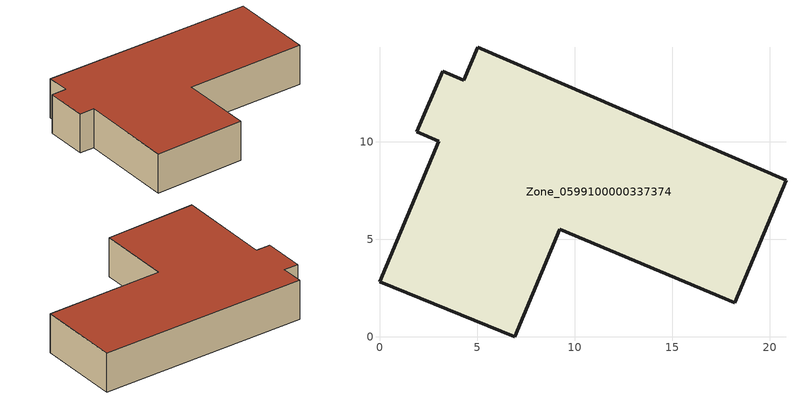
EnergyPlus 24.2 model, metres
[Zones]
Zone_0599100000337374
 floor ground (C_G): 3.03,10.03 1.92,10.5 3.23,13.61 4.33,13.15 5.04,14.84 20.84,8.01 18.2,1.74 9.23,5.5 6.94,0 0,2.81 z0
 wall outside (C_F): 4.33,13.15 3.23,13.61 1.92,10.5 3.03,10.03 0,2.81 6.94,0 9.23,5.5 18.2,1.74 20.84,8.01 5.04,14.84 4.33,13.15 z0:3.28
 roof outside (C_R): 18.2,1.74 20.84,8.01 5.04,14.84 4.33,13.15 3.23,13.61 1.92,10.5 3.03,10.03 0,2.81 6.94,0 9.23,5.5 z3.28
[BUILDING]
Pand.0599100000337374: North Axis=0; Terrain=City; Loads Convergence Tolerance Value=0.04; Temperature Convergence Tolerance Value=0.4; Solar Distribution=FullExterior; Maximum Number of Warmup Days=25; Minimum Number of Warmup Days=1
[Site:Location]
Rotterdam.The.Hague.AP_ZH_NLD Design_Conditions: Latitude=51.96; Longitude=4.45; Time Zone=1; Elevation=-4.5
[SITE:GROUNDTEMPERATURE:BUILDINGSURFACE]
18, 18, 18, 18, 18, 18, 18, 18, 18, 18, 18, 18
[MATERIAL] Thermal Absorptance=0.9; Solar Absorptance=0.7; Visible Absorptance=0.7
Name | Roughness | Thickness | Conductivity | Density | Specific Heat
G.TI.1975-1991 | MediumSmooth | 0.15 | 0.288461 | 540 | 1210
F.TI.1975-1991 | Rough | 0.3 | 0.230769 | 1920 | 840
R.TI.1975-1991 | MediumRough | 0.2 | 0.153846 | 1500 | 1000
[CONSTRUCTION]
C_G: G.TI.1975-1991
C_F: F.TI.1975-1991
C_R: R.TI.1975-1991
[ZONE]
Zone_0599100000337374: Type=1; Multiplier=1; Ceiling Height=Autocalculate; Volume=Autocalculate; Floor Area=autocalculate; Part of Total Floor Area=Yes
[ZONEINFILTRATION:DESIGNFLOWRATE]
Infil_Zone_0599100000337374: Zone or ZoneList or Space or SpaceList=Zone_0599100000337374; Schedule=AlwaysOn; Design Flow Rate Calculation Method=Flow/Area; Flow Rate per Floor Area=0.003; Constant Term Coefficient=1; Temperature Term Coefficient=0; Velocity Term Coefficient=0; Velocity Squared Term Coefficient=0
[HVACTEMPLATE:ZONE:IDEALLOADSAIRSYSTEM]
Zone_0599100000337374: Maximum Heating Supply Air Temperature=50; Minimum Cooling Supply Air Temperature=13; Maximum Heating Supply Air Humidity Ratio=0.0156; Minimum Cooling Supply Air Humidity Ratio=0.0077; Heating Limit=NoLimit; Cooling Limit=NoLimit; Dehumidification Control Type=ConstantSensibleHeatRatio; Cooling Sensible Heat Ratio=0.7; Dehumidification Setpoint=60; Humidification Control Type=None; Humidification Setpoint=30; Outdoor Air Method=None; Outdoor Air Flow Rate per Person=0.00944; Outdoor Air Flow Rate per Zone Floor Area=0; Outdoor Air Flow Rate per Zone=0; Demand Controlled Ventilation Type=None; Outdoor Air Economizer Type=NoEconomizer; Heat Recovery Type=None; Sensible Heat Recovery Effectiveness=0.7; Latent Heat Recovery Effectiveness=0.65
[ZONECONTROL:THERMOSTAT]
ThermostatControl_Zone_0599100000337374: Zone or ZoneList=Zone_0599100000337374; Control Type Schedule=DualSetpointControlType; Control 1=Thermostat_Zone_0599100000337374; Temperature Difference Between Cutout And Setpoint=0
[THERMOSTATSETPOINT:DUALSETPOINT]
Thermostat_Zone_0599100000337374: Heating Setpoint Temperature Schedule=HeatingSetpoint_Zone_0599100000337374; Cooling Setpoint Temperature Schedule=CoolingSetpoint_Zone_0599100000337374
[SCHEDULE:COMPACT]
HeatingSetpoint_Zone_0599100000337374: Through: 12/31, For: AllDays, Until: 24:00, 21
CoolingSetpoint_Zone_0599100000337374: Through: 12/31, For: AllDays, Until: 24:00, 24
DualSetpointControlType: Through: 12/31, For: AllDays, Until: 24:00, 4
AlwaysOn: Through: 12/31, For: AllDays, Until: 24:00, 1
